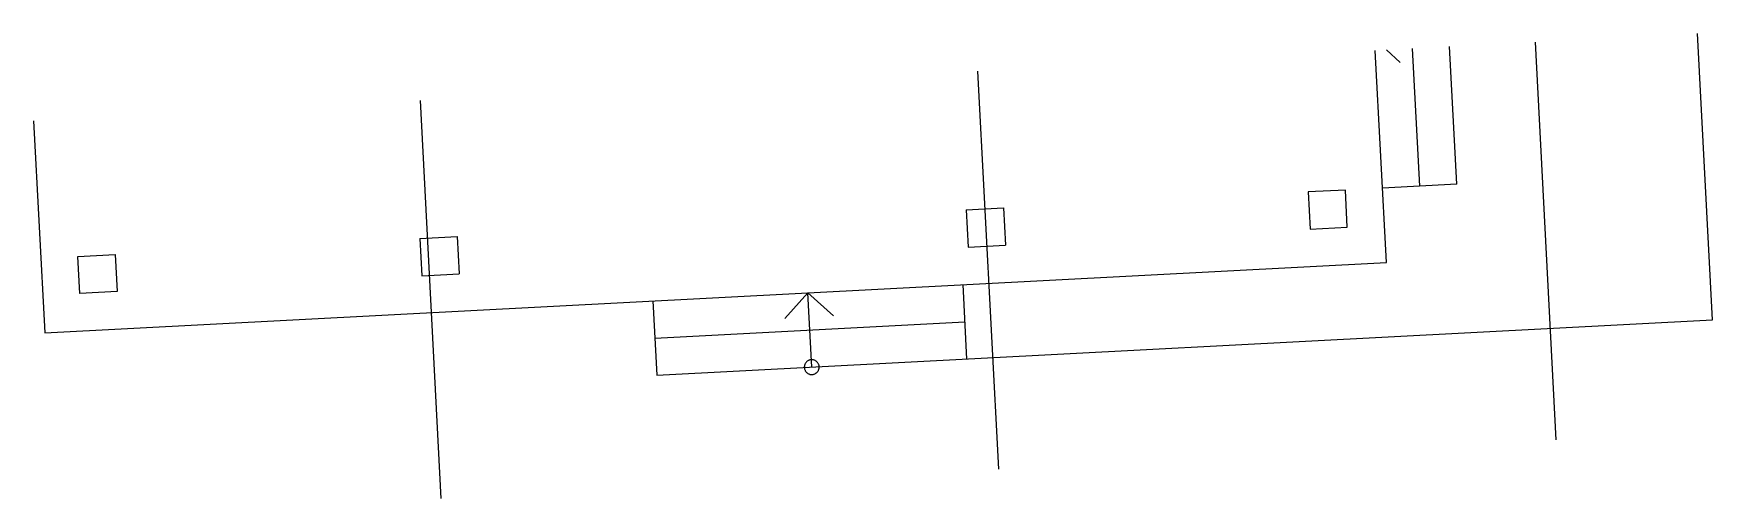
# Model space of a CAD drawing. Extents: x 127 to 1725, y 1647 to 2089.
import ezdxf

# ---------------------------------------------------------------- set-up
doc = ezdxf.new("R2010")
doc.units = 0

msp = doc.modelspace()

# ---------------------------------------------------------------- linework, layer by layer
for p, q in [((1556.2, 2081.2), (1576, 1702.6)), ((1725, 1816.8), (1710.7, 2089.3)), ((1414.6, 1871.5), (1404, 2073.2)), ((1427.8, 2061.9), (1414.6, 2073.8)), ((1446.3, 1944.1), (1439.4, 2075.1)), ((1481.6, 1946), (1474.8, 2076.9)), ((1025.4, 2053.4), (1045.2, 1674.8)), ((494.6, 2025.6), (514.5, 1646.9)), ((126.6, 2006.3), (137.2, 1804.6)), ((1375.5, 1940.4), (1340.1, 1938.6)), ((1340.1, 1938.6), (1342, 1903.2)), ((1377.3, 1905), (1375.5, 1940.4)), ((1375.5, 1940.4), (1375.5, 1940.4)), ((1481.6, 1946), (1410.9, 1942.3)), ((1014.6, 1921.5), (1049.9, 1923.4)), ((1014.6, 1921.5), (1016.4, 1886.1)), ((1049.9, 1923.4), (1051.8, 1888)), ((1342, 1903.2), (1377.3, 1905)), ((494.4, 1894.3), (529.8, 1896.1)), ((494.4, 1894.3), (496.3, 1858.9)), ((529.8, 1896.1), (531.7, 1860.7)), ((1016.4, 1886.1), (1051.8, 1888)), ((137.2, 1804.6), (1414.6, 1871.5)), ((168.9, 1877.2), (204.3, 1879.1)), ((170.7, 1841.8), (168.9, 1877.2)), ((168.9, 1877.2), (168.9, 1877.2)), ((204.3, 1879.1), (206.1, 1843.7)), ((496.3, 1858.9), (531.7, 1860.7)), ((206.1, 1843.7), (170.7, 1841.8)), ((841.8, 1818.3), (863.8, 1842.7)), ((867.5, 1771.9), (863.8, 1842.7)), ((888.1, 1820.7), (863.8, 1842.7)), ((1011.2, 1850.4), (1014.9, 1779.6)), ((716.3, 1834.9), (720, 1764.2)), ((718.2, 1799.5), (1013.1, 1815)), ((720, 1764.2), (1725, 1816.8)), ((861, 1774.6), (860.8, 1774.1)), ((861.2, 1775.1), (861, 1774.6)), ((861.4, 1775.5), (861.2, 1775.1)), ((861.7, 1776), (861.4, 1775.5)), ((862.1, 1776.4), (861.7, 1776)), ((862.4, 1776.8), (862.1, 1776.4)), ((862.8, 1777.2), (862.4, 1776.8)), ((863.2, 1777.5), (862.8, 1777.2)), ((863.6, 1777.8), (863.2, 1777.5)), ((864.1, 1778.1), (863.6, 1777.8)), ((864.6, 1778.3), (864.1, 1778.1)), ((865, 1778.5), (864.6, 1778.3)), ((865.5, 1778.7), (865, 1778.5)), ((866.1, 1778.8), (865.5, 1778.7)), ((866.6, 1778.9), (866.1, 1778.8)), ((867.1, 1778.9), (866.6, 1778.9)), ((867.6, 1778.9), (867.1, 1778.9)), ((868.2, 1778.9), (867.6, 1778.9)), ((868.7, 1778.8), (868.2, 1778.9)), ((869.2, 1778.7), (868.7, 1778.8)), ((869.7, 1778.6), (869.2, 1778.7)), ((870.2, 1778.4), (869.7, 1778.6)), ((870.7, 1778.2), (870.2, 1778.4)), ((871.1, 1777.9), (870.7, 1778.2)), ((871.6, 1777.6), (871.1, 1777.9)), ((872, 1777.3), (871.6, 1777.6)), ((872.4, 1776.9), (872, 1777.3)), ((872.7, 1776.6), (872.4, 1776.9)), ((873.1, 1776.2), (872.7, 1776.6)), ((873.4, 1775.7), (873.1, 1776.2)), ((873.7, 1775.3), (873.4, 1775.7)), ((873.9, 1774.8), (873.7, 1775.3)), ((874.1, 1774.3), (873.9, 1774.8)), ((874.3, 1773.8), (874.1, 1774.3)), ((860.5, 1772.6), (860.4, 1772)), ((860.4, 1772), (860.4, 1771.5)), ((860.4, 1771.5), (860.5, 1771)), ((860.6, 1773.6), (860.5, 1773.1)), ((860.5, 1773.1), (860.5, 1772.6)), ((860.5, 1771), (860.6, 1770.5)), ((860.8, 1774.1), (860.6, 1773.6)), ((860.6, 1770.5), (860.7, 1770)), ((860.7, 1770), (860.9, 1769.5)), ((860.9, 1769.5), (861.1, 1769)), ((861.1, 1769), (861.3, 1768.5)), ((861.3, 1768.5), (861.6, 1768)), ((861.6, 1768), (861.9, 1767.6)), ((861.9, 1767.6), (862.2, 1767.2)), ((862.2, 1767.2), (862.6, 1766.8)), ((862.6, 1766.8), (863, 1766.5)), ((863, 1766.5), (863.4, 1766.1)), ((863.4, 1766.1), (863.8, 1765.9)), ((863.8, 1765.9), (864.3, 1765.6)), ((864.3, 1765.6), (864.7, 1765.4)), ((864.7, 1765.4), (865.2, 1765.2)), ((865.2, 1765.2), (865.7, 1765)), ((865.7, 1765), (866.3, 1764.9)), ((866.3, 1764.9), (866.8, 1764.9)), ((866.8, 1764.9), (867.3, 1764.8)), ((867.3, 1764.8), (867.8, 1764.8)), ((867.8, 1764.8), (868.4, 1764.9)), ((868.4, 1764.9), (868.9, 1765)), ((868.9, 1765), (869.4, 1765.1)), ((869.4, 1765.1), (869.9, 1765.3)), ((869.9, 1765.3), (870.4, 1765.5)), ((870.4, 1765.5), (870.9, 1765.7)), ((870.9, 1765.7), (871.3, 1766)), ((871.3, 1766), (871.7, 1766.3)), ((871.7, 1766.3), (872.1, 1766.6)), ((872.1, 1766.6), (872.5, 1767)), ((872.5, 1767), (872.9, 1767.4)), ((872.9, 1767.4), (873.2, 1767.8)), ((873.2, 1767.8), (873.5, 1768.2)), ((873.5, 1768.2), (873.8, 1768.7)), ((873.8, 1768.7), (874, 1769.2)), ((874, 1769.2), (874.2, 1769.7)), ((874.2, 1769.7), (874.3, 1770.2)), ((874.4, 1773.3), (874.3, 1773.8)), ((874.3, 1770.2), (874.4, 1770.7)), ((874.5, 1772.8), (874.4, 1773.3)), ((874.4, 1770.7), (874.5, 1771.2)), ((874.5, 1772.3), (874.5, 1772.8)), ((874.5, 1771.7), (874.5, 1772.3)), ((874.5, 1771.2), (874.5, 1771.7))]:
    msp.add_line(p, q)

doc.saveas('drawing.dxf')
